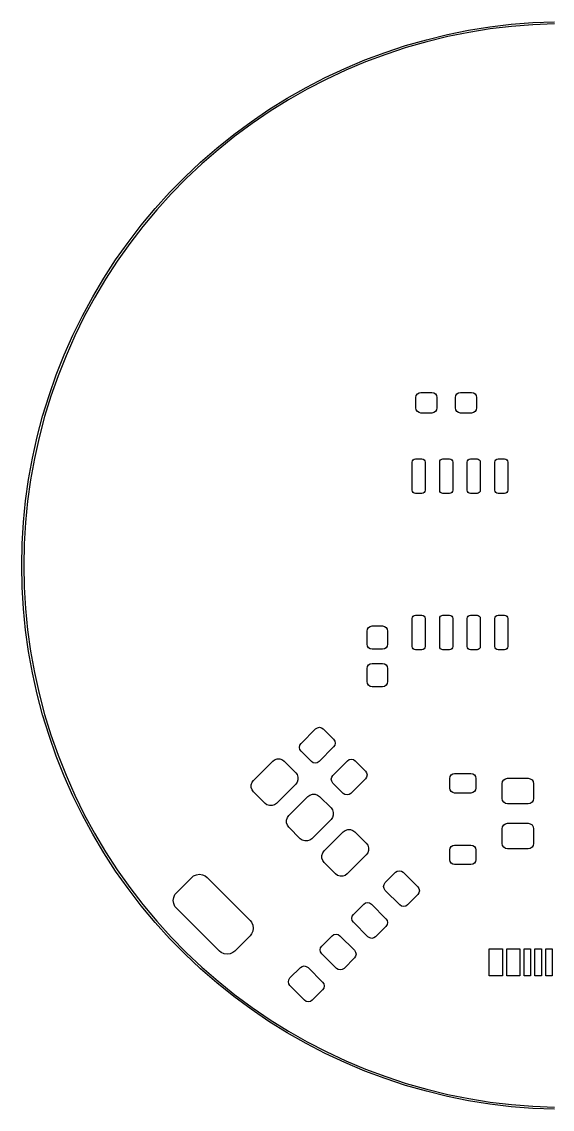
# Model space of a CAD drawing. Extents: x 147.9 to 198.2, y -112 to -62.
# Drawn here: x 147.9 to 172.4, y -112 to -62 of the extents above; entities that cross this region are included whole.
import ezdxf

# ---------------------------------------------------------------- set-up
doc = ezdxf.new("R2010")
doc.units = 0
doc.layers.add('BLACK', color=7, linetype='CONTINUOUS')

msp = doc.modelspace()

# ---------------------------------------------------------------- linework, layer by layer
at = {"layer": 'BLACK', "linetype": 'CONTINUOUS'}
for p, q in [((169.524675, -62.192247), (170.513692, -62.073693)), ((170.513692, -62.073693), (171.506641, -61.994553)), ((171.512309, -62.089451), (170.523128, -62.168291)), ((171.506641, -61.994553), (172.501951, -61.954952)), ((172.503841, -62.05), (171.512309, -62.089451)), ((166.596803, -62.782205), (167.564681, -62.546783)), ((167.564681, -62.546783), (168.541153, -62.350027)), ((168.558074, -62.443576), (167.585308, -62.639585)), ((168.541153, -62.350027), (169.524675, -62.192247)), ((169.537864, -62.286395), (168.558074, -62.443576)), ((170.523128, -62.168291), (169.537864, -62.286395)), ((164.692937, -63.367497), (165.639051, -63.055921)), ((165.639051, -63.055921), (166.596803, -62.782205)), ((166.621104, -62.874114), (165.666986, -63.146791)), ((167.585308, -62.639585), (166.621104, -62.874114)), ((163.759959, -63.716441), (164.692937, -63.367497)), ((164.724463, -63.457184), (163.795025, -63.804804)), ((165.666986, -63.146791), (164.724463, -63.457184)), ((161.939285, -64.524167), (162.841591, -64.102201)), ((162.841591, -64.102201), (163.759959, -63.716441)), ((163.795025, -63.804804), (162.880143, -64.1891)), ((161.054469, -64.981671), (161.939285, -64.524167)), ((161.981262, -64.609464), (161.099803, -65.065233)), ((162.880143, -64.1891), (161.981262, -64.609464)), ((160.188541, -65.473992), (161.054469, -64.981671)), ((161.099803, -65.065233), (160.237162, -65.555685)), ((159.342871, -66.000349), (160.188541, -65.473992)), ((160.237162, -65.555685), (159.394701, -66.080045)), ((158.518795, -66.559912), (159.342871, -66.000349)), ((159.394701, -66.080045), (158.573753, -66.637484)), ((157.717618, -67.151794), (158.518795, -66.559912)), ((158.573753, -66.637484), (157.775616, -67.22712)), ((156.940604, -67.77506), (157.717618, -67.151794)), ((157.775616, -67.22712), (157.001551, -67.848021)), ((156.188984, -68.428725), (156.940604, -67.77506)), ((157.001551, -67.848021), (156.252784, -68.499205)), ((155.463946, -69.111755), (156.188984, -68.428725)), ((156.252784, -68.499205), (155.530497, -69.179642)), ((154.766636, -69.82307), (155.463946, -69.111755)), ((155.530497, -69.179642), (154.835833, -69.888258)), ((154.098156, -70.561545), (154.766636, -69.82307)), ((154.835833, -69.888258), (154.16989, -70.62393)), ((153.459564, -71.326013), (154.098156, -70.561545)), ((154.16989, -70.62393), (153.533722, -71.385497)), ((152.85187, -72.115264), (153.459564, -71.326013)), ((153.533722, -71.385497), (152.928334, -72.171753)), ((152.276034, -72.928052), (152.85187, -72.115264)), ((152.928334, -72.171753), (152.354683, -72.981456)), ((151.732967, -73.76309), (152.276034, -72.928052)), ((152.354683, -72.981456), (151.813677, -73.813325)), ((151.223527, -74.619058), (151.732967, -73.76309)), ((151.813677, -73.813325), (151.306171, -74.666045)), ((150.748521, -75.494603), (151.223527, -74.619058)), ((151.306171, -74.666045), (150.832967, -75.538267)), ((150.308698, -76.38834), (150.748521, -75.494603)), ((150.832967, -75.538267), (150.394814, -76.428613)), ((149.904755, -77.298857), (150.308698, -76.38834)), ((150.394814, -76.428613), (149.992404, -77.335674)), ((149.537331, -78.224713), (149.904755, -77.298857)), ((149.992404, -77.335674), (149.626374, -78.258016)), ((149.207006, -79.164445), (149.537331, -78.224713)), ((149.626374, -78.258016), (149.297302, -79.194182)), ((166.131079, -79.173613), (166.182562, -79.096562)), ((166.182562, -79.096562), (166.259613, -79.045079)), ((166.259613, -79.045079), (166.3505, -79.027)), ((166.3505, -79.027), (166.8505, -79.027)), ((166.8505, -79.027), (166.941387, -79.045079)), ((166.941387, -79.045079), (167.018438, -79.096562)), ((167.018438, -79.096562), (167.069921, -79.173613)), ((167.956079, -79.173613), (168.007562, -79.096562)), ((168.007562, -79.096562), (168.084613, -79.045079)), ((168.084613, -79.045079), (168.1755, -79.027)), ((168.1755, -79.027), (168.6755, -79.027)), ((168.6755, -79.027), (168.766387, -79.045079)), ((168.766387, -79.045079), (168.843438, -79.096562)), ((168.843438, -79.096562), (168.894921, -79.173613)), ((148.914302, -80.116566), (149.207006, -79.164445)), ((149.297302, -79.194182), (149.00571, -80.14269)), ((166.113, -79.2645), (166.131079, -79.173613)), ((166.113, -79.7395), (166.113, -79.2645)), ((167.069921, -79.173613), (167.088, -79.2645)), ((167.088, -79.2645), (167.088, -79.7395)), ((167.938, -79.2645), (167.956079, -79.173613)), ((167.938, -79.7395), (167.938, -79.2645)), ((168.894921, -79.173613), (168.913, -79.2645)), ((168.913, -79.2645), (168.913, -79.7395)), ((148.659683, -81.079572), (148.914302, -80.116566)), ((149.00571, -80.14269), (148.752057, -81.10204)), ((166.131079, -79.830387), (166.113, -79.7395)), ((166.182562, -79.907438), (166.131079, -79.830387)), ((166.259613, -79.958921), (166.182562, -79.907438)), ((166.3505, -79.977), (166.259613, -79.958921)), ((166.8505, -79.977), (166.3505, -79.977)), ((166.941387, -79.958921), (166.8505, -79.977)), ((167.018438, -79.907438), (166.941387, -79.958921)), ((167.069921, -79.830387), (167.018438, -79.907438)), ((167.088, -79.7395), (167.069921, -79.830387)), ((167.956079, -79.830387), (167.938, -79.7395)), ((168.007562, -79.907438), (167.956079, -79.830387)), ((168.084613, -79.958921), (168.007562, -79.907438)), ((168.1755, -79.977), (168.084613, -79.958921)), ((168.6755, -79.977), (168.1755, -79.977)), ((168.766387, -79.958921), (168.6755, -79.977)), ((168.843438, -79.907438), (168.766387, -79.958921)), ((168.894921, -79.830387), (168.843438, -79.907438)), ((168.913, -79.7395), (168.894921, -79.830387)), ((148.443551, -82.051939), (148.659683, -81.079572)), ((148.752057, -81.10204), (148.536745, -82.070717)), ((148.266248, -83.032129), (148.443551, -82.051939)), ((148.536745, -82.070717), (148.360114, -83.047188)), ((165.954418, -82.179597), (165.986934, -82.130934)), ((165.986934, -82.130934), (166.035597, -82.098418)), ((166.035597, -82.098418), (166.093, -82.087)), ((166.093, -82.087), (166.393, -82.087)), ((166.393, -82.087), (166.450403, -82.098418)), ((166.450403, -82.098418), (166.499066, -82.130934)), ((166.499066, -82.130934), (166.531582, -82.179597)), ((167.224418, -82.179597), (167.256934, -82.130934)), ((167.256934, -82.130934), (167.305597, -82.098418)), ((167.305597, -82.098418), (167.363, -82.087)), ((167.363, -82.087), (167.663, -82.087)), ((167.663, -82.087), (167.720403, -82.098418)), ((167.720403, -82.098418), (167.769066, -82.130934)), ((167.769066, -82.130934), (167.801582, -82.179597)), ((168.494418, -82.179597), (168.526934, -82.130934)), ((168.526934, -82.130934), (168.575597, -82.098418)), ((168.575597, -82.098418), (168.633, -82.087)), ((168.633, -82.087), (168.933, -82.087)), ((168.933, -82.087), (168.990403, -82.098418)), ((168.990403, -82.098418), (169.039066, -82.130934)), ((169.039066, -82.130934), (169.071582, -82.179597)), ((169.764418, -82.179597), (169.796934, -82.130934)), ((169.796934, -82.130934), (169.845597, -82.098418)), ((169.845597, -82.098418), (169.903, -82.087)), ((169.903, -82.087), (170.203, -82.087)), ((170.203, -82.087), (170.260403, -82.098418)), ((170.260403, -82.098418), (170.309066, -82.130934)), ((170.309066, -82.130934), (170.341582, -82.179597)), ((165.943, -82.237), (165.954418, -82.179597)), ((165.943, -83.537), (165.943, -82.237)), ((166.531582, -82.179597), (166.543, -82.237)), ((166.543, -82.237), (166.543, -83.537)), ((167.213, -82.237), (167.224418, -82.179597)), ((167.213, -83.537), (167.213, -82.237)), ((167.801582, -82.179597), (167.813, -82.237)), ((167.813, -82.237), (167.813, -83.537)), ((168.483, -82.237), (168.494418, -82.179597)), ((168.483, -83.537), (168.483, -82.237)), ((169.071582, -82.179597), (169.083, -82.237)), ((169.083, -82.237), (169.083, -83.537)), ((169.753, -82.237), (169.764418, -82.179597)), ((169.753, -83.537), (169.753, -82.237)), ((170.341582, -82.179597), (170.353, -82.237)), ((170.353, -82.237), (170.353, -83.537)), ((148.128054, -84.018594), (148.266248, -83.032129)), ((148.360114, -83.047188), (148.222445, -84.029909)), ((165.954418, -83.594403), (165.943, -83.537)), ((165.986934, -83.643066), (165.954418, -83.594403)), ((166.035597, -83.675582), (165.986934, -83.643066)), ((166.499066, -83.643066), (166.450403, -83.675582)), ((166.531582, -83.594403), (166.499066, -83.643066)), ((166.543, -83.537), (166.531582, -83.594403)), ((167.224418, -83.594403), (167.213, -83.537)), ((167.256934, -83.643066), (167.224418, -83.594403)), ((167.305597, -83.675582), (167.256934, -83.643066)), ((167.769066, -83.643066), (167.720403, -83.675582)), ((167.801582, -83.594403), (167.769066, -83.643066)), ((167.813, -83.537), (167.801582, -83.594403)), ((168.494418, -83.594403), (168.483, -83.537)), ((168.526934, -83.643066), (168.494418, -83.594403)), ((168.575597, -83.675582), (168.526934, -83.643066)), ((169.039066, -83.643066), (168.990403, -83.675582)), ((169.071582, -83.594403), (169.039066, -83.643066)), ((169.083, -83.537), (169.071582, -83.594403)), ((169.764418, -83.594403), (169.753, -83.537)), ((169.796934, -83.643066), (169.764418, -83.594403)), ((169.845597, -83.675582), (169.796934, -83.643066)), ((170.309066, -83.643066), (170.260403, -83.675582)), ((170.341582, -83.594403), (170.309066, -83.643066)), ((170.353, -83.537), (170.341582, -83.594403)), ((148.029187, -85.009773), (148.128054, -84.018594)), ((148.222445, -84.029909), (148.123954, -85.017326)), ((166.093, -83.687), (166.035597, -83.675582)), ((166.393, -83.687), (166.093, -83.687)), ((166.450403, -83.675582), (166.393, -83.687)), ((167.363, -83.687), (167.305597, -83.675582)), ((167.663, -83.687), (167.363, -83.687)), ((167.720403, -83.675582), (167.663, -83.687)), ((168.633, -83.687), (168.575597, -83.675582)), ((168.933, -83.687), (168.633, -83.687)), ((168.990403, -83.675582), (168.933, -83.687)), ((169.903, -83.687), (169.845597, -83.675582)), ((170.203, -83.687), (169.903, -83.687)), ((170.260403, -83.675582), (170.203, -83.687)), ((147.969805, -86.004099), (148.029187, -85.009773)), ((148.123954, -85.017326), (148.064796, -86.007879)), ((147.95, -87), (147.969805, -86.004099)), ((148.064796, -86.007879), (148.045067, -87)), ((147.969805, -87.995901), (147.95, -87)), ((148.045067, -87), (148.064796, -87.992121)), ((148.029187, -88.990227), (147.969805, -87.995901)), ((148.064796, -87.992121), (148.123954, -88.982674)), ((148.128054, -89.981406), (148.029187, -88.990227)), ((148.123954, -88.982674), (148.222445, -89.970091)), ((165.943, -89.437), (165.954418, -89.379597)), ((165.943, -90.737), (165.943, -89.437)), ((165.954418, -89.379597), (165.986934, -89.330934)), ((165.986934, -89.330934), (166.035597, -89.298418)), ((166.035597, -89.298418), (166.093, -89.287)), ((166.093, -89.287), (166.393, -89.287)), ((166.393, -89.287), (166.450403, -89.298418)), ((166.450403, -89.298418), (166.499066, -89.330934)), ((166.499066, -89.330934), (166.531582, -89.379597)), ((166.531582, -89.379597), (166.543, -89.437)), ((166.543, -89.437), (166.543, -90.737)), ((167.213, -89.437), (167.224418, -89.379597)), ((167.213, -90.737), (167.213, -89.437)), ((167.224418, -89.379597), (167.256934, -89.330934)), ((167.256934, -89.330934), (167.305597, -89.298418)), ((167.305597, -89.298418), (167.363, -89.287)), ((167.363, -89.287), (167.663, -89.287)), ((167.663, -89.287), (167.720403, -89.298418)), ((167.720403, -89.298418), (167.769066, -89.330934)), ((167.769066, -89.330934), (167.801582, -89.379597)), ((167.801582, -89.379597), (167.813, -89.437)), ((167.813, -89.437), (167.813, -90.737)), ((168.483, -89.437), (168.494418, -89.379597)), ((168.483, -90.737), (168.483, -89.437)), ((168.494418, -89.379597), (168.526934, -89.330934)), ((168.526934, -89.330934), (168.575597, -89.298418)), ((168.575597, -89.298418), (168.633, -89.287)), ((168.633, -89.287), (168.933, -89.287)), ((168.933, -89.287), (168.990403, -89.298418)), ((168.990403, -89.298418), (169.039066, -89.330934)), ((169.039066, -89.330934), (169.071582, -89.379597)), ((169.071582, -89.379597), (169.083, -89.437)), ((169.083, -89.437), (169.083, -90.737)), ((169.753, -89.437), (169.764418, -89.379597)), ((169.753, -90.737), (169.753, -89.437)), ((169.764418, -89.379597), (169.796934, -89.330934)), ((169.796934, -89.330934), (169.845597, -89.298418)), ((169.845597, -89.298418), (169.903, -89.287)), ((169.903, -89.287), (170.203, -89.287)), ((170.203, -89.287), (170.260403, -89.298418)), ((170.260403, -89.298418), (170.309066, -89.330934)), ((170.309066, -89.330934), (170.341582, -89.379597)), ((170.341582, -89.379597), (170.353, -89.437)), ((170.353, -89.437), (170.353, -90.737)), ((148.266248, -90.967871), (148.128054, -89.981406)), ((148.222445, -89.970091), (148.360114, -90.952812)), ((163.863, -90.0235), (163.881079, -89.932613)), ((163.863, -90.6235), (163.863, -90.0235)), ((163.881079, -89.932613), (163.932562, -89.855562)), ((163.932562, -89.855562), (164.009613, -89.804079)), ((164.009613, -89.804079), (164.1005, -89.786)), ((164.1005, -89.786), (164.5755, -89.786)), ((164.5755, -89.786), (164.666387, -89.804079)), ((164.666387, -89.804079), (164.743438, -89.855562)), ((164.743438, -89.855562), (164.794921, -89.932613)), ((164.794921, -89.932613), (164.813, -90.0235)), ((164.813, -90.0235), (164.813, -90.6235)), ((163.881079, -90.714387), (163.863, -90.6235)), ((164.813, -90.6235), (164.794921, -90.714387)), ((148.443551, -91.948061), (148.266248, -90.967871)), ((148.360114, -90.952812), (148.536745, -91.929283)), ((163.932562, -90.791438), (163.881079, -90.714387)), ((164.009613, -90.842921), (163.932562, -90.791438)), ((164.1005, -90.861), (164.009613, -90.842921)), ((164.5755, -90.861), (164.1005, -90.861)), ((164.666387, -90.842921), (164.5755, -90.861)), ((164.743438, -90.791438), (164.666387, -90.842921)), ((164.794921, -90.714387), (164.743438, -90.791438)), ((165.954418, -90.794403), (165.943, -90.737)), ((165.986934, -90.843066), (165.954418, -90.794403)), ((166.035597, -90.875582), (165.986934, -90.843066)), ((166.093, -90.887), (166.035597, -90.875582)), ((166.393, -90.887), (166.093, -90.887)), ((166.450403, -90.875582), (166.393, -90.887)), ((166.499066, -90.843066), (166.450403, -90.875582)), ((166.531582, -90.794403), (166.499066, -90.843066)), ((166.543, -90.737), (166.531582, -90.794403)), ((167.224418, -90.794403), (167.213, -90.737)), ((167.256934, -90.843066), (167.224418, -90.794403)), ((167.305597, -90.875582), (167.256934, -90.843066)), ((167.363, -90.887), (167.305597, -90.875582)), ((167.663, -90.887), (167.363, -90.887)), ((167.720403, -90.875582), (167.663, -90.887)), ((167.769066, -90.843066), (167.720403, -90.875582)), ((167.801582, -90.794403), (167.769066, -90.843066)), ((167.813, -90.737), (167.801582, -90.794403)), ((168.494418, -90.794403), (168.483, -90.737)), ((168.526934, -90.843066), (168.494418, -90.794403)), ((168.575597, -90.875582), (168.526934, -90.843066)), ((168.633, -90.887), (168.575597, -90.875582)), ((168.933, -90.887), (168.633, -90.887)), ((168.990403, -90.875582), (168.933, -90.887)), ((169.039066, -90.843066), (168.990403, -90.875582)), ((169.071582, -90.794403), (169.039066, -90.843066)), ((169.083, -90.737), (169.071582, -90.794403)), ((169.764418, -90.794403), (169.753, -90.737)), ((169.796934, -90.843066), (169.764418, -90.794403)), ((169.845597, -90.875582), (169.796934, -90.843066)), ((169.903, -90.887), (169.845597, -90.875582)), ((170.203, -90.887), (169.903, -90.887)), ((170.260403, -90.875582), (170.203, -90.887)), ((170.309066, -90.843066), (170.260403, -90.875582)), ((170.341582, -90.794403), (170.309066, -90.843066)), ((170.353, -90.737), (170.341582, -90.794403)), ((163.863, -91.7485), (163.881079, -91.657613)), ((163.881079, -91.657613), (163.932562, -91.580562)), ((163.932562, -91.580562), (164.009613, -91.529079)), ((164.009613, -91.529079), (164.1005, -91.511)), ((164.1005, -91.511), (164.5755, -91.511)), ((164.5755, -91.511), (164.666387, -91.529079)), ((164.666387, -91.529079), (164.743438, -91.580562)), ((164.743438, -91.580562), (164.794921, -91.657613)), ((164.794921, -91.657613), (164.813, -91.7485)), ((148.659683, -92.920428), (148.443551, -91.948061)), ((148.536745, -91.929283), (148.752057, -92.89796)), ((163.863, -92.3485), (163.863, -91.7485)), ((164.813, -91.7485), (164.813, -92.3485)), ((163.881079, -92.439387), (163.863, -92.3485)), ((163.932562, -92.516438), (163.881079, -92.439387)), ((164.009613, -92.567921), (163.932562, -92.516438)), ((164.1005, -92.586), (164.009613, -92.567921)), ((164.5755, -92.586), (164.1005, -92.586)), ((164.666387, -92.567921), (164.5755, -92.586)), ((164.743438, -92.516438), (164.666387, -92.567921)), ((164.794921, -92.439387), (164.743438, -92.516438)), ((164.813, -92.3485), (164.794921, -92.439387)), ((148.914302, -93.883434), (148.659683, -92.920428)), ((148.752057, -92.89796), (149.00571, -93.85731)), ((149.207006, -94.835555), (148.914302, -93.883434)), ((149.00571, -93.85731), (149.297302, -94.805818)), ((160.821076, -95.198827), (161.492827, -94.527076)), ((161.492827, -94.527076), (161.573933, -94.472883)), ((161.573933, -94.472883), (161.669604, -94.453852)), ((161.669604, -94.453852), (161.765275, -94.472883)), ((161.765275, -94.472883), (161.846381, -94.527076)), ((161.846381, -94.527076), (162.323678, -95.004373)), ((149.537331, -95.775287), (149.207006, -94.835555)), ((149.297302, -94.805818), (149.626374, -95.741984)), ((162.323678, -95.004373), (162.377871, -95.085479)), ((162.377871, -95.085479), (162.396902, -95.18115)), ((160.747852, -95.375604), (160.766883, -95.279933)), ((160.766883, -95.471275), (160.747852, -95.375604)), ((160.766883, -95.279933), (160.821076, -95.198827)), ((160.821076, -95.552381), (160.766883, -95.471275)), ((161.298373, -96.029678), (160.821076, -95.552381)), ((162.323678, -95.357927), (161.651927, -96.029678)), ((162.377871, -95.276821), (162.323678, -95.357927)), ((162.396902, -95.18115), (162.377871, -95.276821)), ((149.904755, -96.701143), (149.537331, -95.775287)), ((149.626374, -95.741984), (149.992404, -96.664326)), ((158.632769, -96.89588), (159.516653, -96.011996)), ((159.516653, -96.011996), (159.603338, -95.947359)), ((159.603338, -95.947359), (159.720095, -95.907276)), ((159.720095, -95.907276), (159.84354, -95.907276)), ((159.84354, -95.907276), (159.960298, -95.947359)), ((159.960298, -95.947359), (160.046983, -96.011996)), ((160.046983, -96.011996), (160.577313, -96.542326)), ((161.379479, -96.083871), (161.298373, -96.029678)), ((161.47515, -96.102902), (161.379479, -96.083871)), ((161.570821, -96.083871), (161.47515, -96.102902)), ((161.651927, -96.029678), (161.570821, -96.083871)), ((162.288322, -96.666073), (162.960073, -95.994322)), ((162.960073, -95.994322), (163.041179, -95.940129)), ((163.041179, -95.940129), (163.13685, -95.921098)), ((163.13685, -95.921098), (163.232521, -95.940129)), ((163.232521, -95.940129), (163.313627, -95.994322)), ((163.313627, -95.994322), (163.790924, -96.471619)), ((149.992404, -96.664326), (150.394814, -97.571387)), ((160.577313, -96.542326), (160.64195, -96.629011)), ((160.64195, -96.629011), (160.682033, -96.745769)), ((162.234129, -96.747179), (162.288322, -96.666073)), ((163.790924, -96.471619), (163.845117, -96.552725)), ((163.845117, -96.552725), (163.864148, -96.648396)), ((163.864148, -96.648396), (163.845117, -96.744067)), ((167.692127, -96.717896), (167.740901, -96.644901)), ((167.740901, -96.644901), (167.813896, -96.596127)), ((167.813896, -96.596127), (167.9, -96.579)), ((167.9, -96.579), (168.65, -96.579)), ((168.65, -96.579), (168.736104, -96.596127)), ((168.736104, -96.596127), (168.809099, -96.644901)), ((168.809099, -96.644901), (168.857873, -96.717896)), ((150.308698, -97.61166), (149.904755, -96.701143)), ((158.528049, -97.099322), (158.568132, -96.982565)), ((158.528049, -97.222767), (158.528049, -97.099322)), ((158.568132, -96.982565), (158.632769, -96.89588)), ((160.577313, -97.072656), (159.693429, -97.95654)), ((160.64195, -96.985971), (160.577313, -97.072656)), ((160.682033, -96.869214), (160.64195, -96.985971)), ((160.682033, -96.745769), (160.682033, -96.869214)), ((162.215098, -96.84285), (162.234129, -96.747179)), ((162.234129, -96.938521), (162.215098, -96.84285)), ((162.288322, -97.019627), (162.234129, -96.938521)), ((162.765619, -97.496924), (162.288322, -97.019627)), ((163.790924, -96.825173), (163.119173, -97.496924)), ((163.845117, -96.744067), (163.790924, -96.825173)), ((167.675, -96.804), (167.692127, -96.717896)), ((167.675, -97.254), (167.675, -96.804)), ((168.857873, -96.717896), (168.875, -96.804)), ((168.875, -96.804), (168.875, -97.254)), ((170.09, -97.05), (170.10903, -96.954329)), ((170.09, -97.725), (170.09, -97.05)), ((170.10903, -96.954329), (170.163223, -96.873223)), ((170.163223, -96.873223), (170.244329, -96.81903)), ((170.244329, -96.81903), (170.34, -96.8)), ((170.34, -96.8), (171.29, -96.8)), ((171.29, -96.8), (171.385671, -96.81903)), ((171.385671, -96.81903), (171.466777, -96.873223)), ((171.466777, -96.873223), (171.52097, -96.954329)), ((171.52097, -96.954329), (171.54, -97.05)), ((171.54, -97.05), (171.54, -97.725)), ((150.748521, -98.505397), (150.308698, -97.61166)), ((150.394814, -97.571387), (150.832967, -98.461733)), ((158.568132, -97.339525), (158.528049, -97.222767)), ((158.632769, -97.42621), (158.568132, -97.339525)), ((159.163099, -97.95654), (158.632769, -97.42621)), ((160.259114, -98.522226), (161.142998, -97.638342)), ((161.142998, -97.638342), (161.229683, -97.573705)), ((161.229683, -97.573705), (161.34644, -97.533622)), ((161.34644, -97.533622), (161.469885, -97.533622)), ((161.469885, -97.533622), (161.586643, -97.573705)), ((161.586643, -97.573705), (161.673328, -97.638342)), ((161.673328, -97.638342), (162.203658, -98.168672)), ((162.846725, -97.551117), (162.765619, -97.496924)), ((162.942396, -97.570148), (162.846725, -97.551117)), ((163.038067, -97.551117), (162.942396, -97.570148)), ((163.119173, -97.496924), (163.038067, -97.551117)), ((167.692127, -97.340104), (167.675, -97.254)), ((167.740901, -97.413099), (167.692127, -97.340104)), ((167.813896, -97.461873), (167.740901, -97.413099)), ((167.9, -97.479), (167.813896, -97.461873)), ((168.65, -97.479), (167.9, -97.479)), ((168.736104, -97.461873), (168.65, -97.479)), ((168.809099, -97.413099), (168.736104, -97.461873)), ((168.857873, -97.340104), (168.809099, -97.413099)), ((168.875, -97.254), (168.857873, -97.340104)), ((159.249784, -98.021177), (159.163099, -97.95654)), ((159.366542, -98.06126), (159.249784, -98.021177)), ((159.489987, -98.06126), (159.366542, -98.06126)), ((159.606744, -98.021177), (159.489987, -98.06126)), ((159.693429, -97.95654), (159.606744, -98.021177)), ((162.203658, -98.168672), (162.268295, -98.255357)), ((170.10903, -97.820671), (170.09, -97.725)), ((170.163223, -97.901777), (170.10903, -97.820671)), ((170.244329, -97.95597), (170.163223, -97.901777)), ((170.34, -97.975), (170.244329, -97.95597)), ((171.29, -97.975), (170.34, -97.975)), ((171.385671, -97.95597), (171.29, -97.975)), ((171.466777, -97.901777), (171.385671, -97.95597)), ((171.52097, -97.820671), (171.466777, -97.901777)), ((171.54, -97.725), (171.52097, -97.820671)), ((151.223527, -99.380942), (150.748521, -98.505397)), ((150.832967, -98.461733), (151.306171, -99.333955)), ((160.154394, -98.725668), (160.194477, -98.608911)), ((160.194477, -98.608911), (160.259114, -98.522226)), ((162.268295, -98.612317), (162.203658, -98.699002)), ((162.268295, -98.255357), (162.308378, -98.372115)), ((162.308378, -98.49556), (162.268295, -98.612317)), ((162.308378, -98.372115), (162.308378, -98.49556)), ((160.154394, -98.849113), (160.154394, -98.725668)), ((160.194477, -98.965871), (160.154394, -98.849113)), ((160.259114, -99.052556), (160.194477, -98.965871)), ((160.789444, -99.582886), (160.259114, -99.052556)), ((162.203658, -98.699002), (161.319774, -99.582886)), ((162.856029, -99.20005), (162.972786, -99.159967)), ((162.972786, -99.159967), (163.096231, -99.159967)), ((163.096231, -99.159967), (163.212989, -99.20005)), ((170.09, -99.125), (170.10903, -99.029329)), ((170.09, -99.8), (170.09, -99.125)), ((170.10903, -99.029329), (170.163223, -98.948223)), ((170.163223, -98.948223), (170.244329, -98.89403)), ((170.244329, -98.89403), (170.34, -98.875)), ((170.34, -98.875), (171.29, -98.875)), ((171.29, -98.875), (171.385671, -98.89403)), ((171.385671, -98.89403), (171.466777, -98.948223)), ((171.466777, -98.948223), (171.52097, -99.029329)), ((171.52097, -99.029329), (171.54, -99.125)), ((171.54, -99.125), (171.54, -99.8)), ((151.732967, -100.23691), (151.223527, -99.380942)), ((151.306171, -99.333955), (151.813677, -100.186675)), ((160.876129, -99.647523), (160.789444, -99.582886)), ((160.992887, -99.687606), (160.876129, -99.647523)), ((161.233089, -99.647523), (161.116332, -99.687606)), ((161.319774, -99.582886), (161.233089, -99.647523)), ((161.88546, -100.148571), (162.769344, -99.264687)), ((162.769344, -99.264687), (162.856029, -99.20005)), ((163.212989, -99.20005), (163.299674, -99.264687)), ((163.299674, -99.264687), (163.830004, -99.795017)), ((161.116332, -99.687606), (160.992887, -99.687606)), ((161.820823, -100.235256), (161.88546, -100.148571)), ((163.830004, -99.795017), (163.894641, -99.881702)), ((163.894641, -99.881702), (163.934724, -99.99846)), ((163.934724, -100.121905), (163.894641, -100.238662)), ((163.934724, -99.99846), (163.934724, -100.121905)), ((167.675, -100.104), (167.692127, -100.017896)), ((167.675, -100.554), (167.675, -100.104)), ((167.692127, -100.017896), (167.740901, -99.944901)), ((167.740901, -99.944901), (167.813896, -99.896127)), ((167.813896, -99.896127), (167.9, -99.879)), ((167.9, -99.879), (168.65, -99.879)), ((168.65, -99.879), (168.736104, -99.896127)), ((168.736104, -99.896127), (168.809099, -99.944901)), ((168.809099, -99.944901), (168.857873, -100.017896)), ((168.857873, -100.017896), (168.875, -100.104)), ((168.875, -100.104), (168.875, -100.554)), ((170.10903, -99.895671), (170.09, -99.8)), ((170.163223, -99.976777), (170.10903, -99.895671)), ((170.244329, -100.03097), (170.163223, -99.976777)), ((170.34, -100.05), (170.244329, -100.03097)), ((171.29, -100.05), (170.34, -100.05)), ((171.385671, -100.03097), (171.29, -100.05)), ((171.466777, -99.976777), (171.385671, -100.03097)), ((171.52097, -99.895671), (171.466777, -99.976777)), ((171.54, -99.8), (171.52097, -99.895671)), ((152.276034, -101.071948), (151.732967, -100.23691)), ((151.813677, -100.186675), (152.354683, -101.018544)), ((161.78074, -100.352013), (161.820823, -100.235256)), ((161.78074, -100.475458), (161.78074, -100.352013)), ((161.820823, -100.592216), (161.78074, -100.475458)), ((161.88546, -100.678901), (161.820823, -100.592216)), ((162.41579, -101.209231), (161.88546, -100.678901)), ((163.830004, -100.325347), (162.94612, -101.209231)), ((163.894641, -100.238662), (163.830004, -100.325347)), ((167.692127, -100.640104), (167.675, -100.554)), ((167.740901, -100.713099), (167.692127, -100.640104)), ((168.857873, -100.640104), (168.809099, -100.713099)), ((168.875, -100.554), (168.857873, -100.640104)), ((152.85187, -101.884736), (152.276034, -101.071948)), ((152.354683, -101.018544), (152.928334, -101.828247)), ((164.701322, -101.608373), (165.178619, -101.131076)), ((165.178619, -101.131076), (165.259725, -101.076883)), ((165.259725, -101.076883), (165.355396, -101.057852)), ((165.355396, -101.057852), (165.451067, -101.076883)), ((165.451067, -101.076883), (165.532173, -101.131076)), ((165.532173, -101.131076), (166.203924, -101.802827)), ((167.813896, -100.761873), (167.740901, -100.713099)), ((167.9, -100.779), (167.813896, -100.761873)), ((168.65, -100.779), (167.9, -100.779)), ((168.736104, -100.761873), (168.65, -100.779)), ((168.809099, -100.713099), (168.736104, -100.761873)), ((155.079558, -102.075437), (155.786665, -101.36833)), ((155.786665, -101.36833), (155.869898, -101.301256)), ((155.869898, -101.301256), (155.999352, -101.242137)), ((155.999352, -101.242137), (156.140218, -101.221884)), ((156.140218, -101.221884), (156.281084, -101.242137)), ((156.281084, -101.242137), (156.410538, -101.301256)), ((156.410538, -101.301256), (156.493771, -101.36833)), ((156.493771, -101.36833), (158.47367, -103.348229)), ((162.502475, -101.273868), (162.41579, -101.209231)), ((162.619233, -101.313951), (162.502475, -101.273868)), ((162.742678, -101.313951), (162.619233, -101.313951)), ((162.859435, -101.273868), (162.742678, -101.313951)), ((162.94612, -101.209231), (162.859435, -101.273868)), ((164.647129, -101.689479), (164.701322, -101.608373)), ((153.459564, -102.673987), (152.85187, -101.884736)), ((152.928334, -101.828247), (153.533722, -102.614503)), ((154.953365, -102.288124), (155.012484, -102.15867)), ((155.012484, -102.15867), (155.079558, -102.075437)), ((164.628098, -101.78515), (164.647129, -101.689479)), ((164.647129, -101.880821), (164.628098, -101.78515)), ((164.701322, -101.961927), (164.647129, -101.880821)), ((165.373073, -102.633678), (164.701322, -101.961927)), ((166.203924, -102.156381), (165.726627, -102.633678)), ((166.203924, -101.802827), (166.258117, -101.883933)), ((166.258117, -102.075275), (166.203924, -102.156381)), ((166.258117, -101.883933), (166.277148, -101.979604)), ((166.277148, -101.979604), (166.258117, -102.075275)), ((154.098156, -103.438455), (153.459564, -102.673987)), ((153.533722, -102.614503), (154.16989, -103.37607)), ((154.933112, -102.42899), (154.953365, -102.288124)), ((154.953365, -102.569856), (154.933112, -102.42899)), ((155.012484, -102.69931), (154.953365, -102.569856)), ((163.234076, -103.075619), (163.711373, -102.598322)), ((163.711373, -102.598322), (163.792479, -102.544129)), ((163.792479, -102.544129), (163.88815, -102.525098)), ((163.88815, -102.525098), (163.983821, -102.544129)), ((163.983821, -102.544129), (164.064927, -102.598322)), ((164.064927, -102.598322), (164.736678, -103.270073)), ((165.454179, -102.687871), (165.373073, -102.633678)), ((165.726627, -102.633678), (165.645521, -102.687871)), ((155.079558, -102.782543), (155.012484, -102.69931)), ((157.059457, -104.762442), (155.079558, -102.782543)), ((163.160852, -103.252396), (163.179883, -103.156725)), ((163.179883, -103.156725), (163.234076, -103.075619)), ((165.54985, -102.706902), (165.454179, -102.687871)), ((165.645521, -102.687871), (165.54985, -102.706902)), ((154.766636, -104.17693), (154.098156, -103.438455)), ((154.16989, -103.37607), (154.835833, -104.111742)), ((158.47367, -103.348229), (158.540744, -103.431462)), ((158.540744, -103.431462), (158.599863, -103.560916)), ((158.599863, -103.560916), (158.620116, -103.701782)), ((163.179883, -103.348067), (163.160852, -103.252396)), ((163.234076, -103.429173), (163.179883, -103.348067)), ((163.905827, -104.100924), (163.234076, -103.429173)), ((164.736678, -103.623627), (164.259381, -104.100924)), ((164.736678, -103.270073), (164.790871, -103.351179)), ((164.790871, -103.542521), (164.736678, -103.623627)), ((164.790871, -103.351179), (164.809902, -103.44685)), ((164.809902, -103.44685), (164.790871, -103.542521)), ((155.463946, -104.888245), (154.766636, -104.17693)), ((154.835833, -104.111742), (155.530497, -104.820358)), ((158.47367, -104.055335), (157.766563, -104.762442)), ((158.540744, -103.972102), (158.47367, -104.055335)), ((158.599863, -103.842648), (158.540744, -103.972102)), ((158.620116, -103.701782), (158.599863, -103.842648)), ((161.780322, -104.529373), (162.257619, -104.052076)), ((162.257619, -104.052076), (162.338725, -103.997883)), ((162.338725, -103.997883), (162.434396, -103.978852)), ((162.434396, -103.978852), (162.530067, -103.997883)), ((162.530067, -103.997883), (162.611173, -104.052076)), ((162.611173, -104.052076), (163.282924, -104.723827)), ((163.986933, -104.155117), (163.905827, -104.100924)), ((164.082604, -104.174148), (163.986933, -104.155117)), ((164.178275, -104.155117), (164.082604, -104.174148)), ((164.259381, -104.100924), (164.178275, -104.155117)), ((161.707098, -104.70615), (161.726129, -104.610479)), ((161.726129, -104.610479), (161.780322, -104.529373)), ((169.5, -105.895), (169.5, -104.655)), ((169.5, -104.655), (170.1, -104.655)), ((170.1, -104.655), (170.1, -105.895)), ((170.3, -105.895), (170.3, -104.655)), ((170.3, -104.655), (170.9, -104.655)), ((170.9, -104.655), (170.9, -105.895)), ((171.1, -105.895), (171.1, -104.655)), ((171.1, -104.655), (171.4, -104.655)), ((171.4, -104.655), (171.4, -105.895)), ((171.6, -105.895), (171.6, -104.655)), ((171.6, -104.655), (171.9, -104.655)), ((171.9, -104.655), (171.9, -105.895)), ((172.1, -105.895), (172.1, -104.655)), ((172.1, -104.655), (172.4, -104.655)), ((172.4, -104.655), (172.4, -105.895)), ((156.188984, -105.571275), (155.463946, -104.888245)), ((155.530497, -104.820358), (156.252784, -105.500795)), ((157.14269, -104.829516), (157.059457, -104.762442)), ((157.272144, -104.888635), (157.14269, -104.829516)), ((157.41301, -104.908888), (157.272144, -104.888635)), ((157.553876, -104.888635), (157.41301, -104.908888)), ((157.68333, -104.829516), (157.553876, -104.888635)), ((157.766563, -104.762442), (157.68333, -104.829516)), ((161.726129, -104.801821), (161.707098, -104.70615)), ((161.780322, -104.882927), (161.726129, -104.801821)), ((162.452073, -105.554678), (161.780322, -104.882927)), ((163.282924, -105.077381), (162.805627, -105.554678)), ((163.282924, -104.723827), (163.337117, -104.804933)), ((163.337117, -104.996275), (163.282924, -105.077381)), ((163.337117, -104.804933), (163.356148, -104.900604)), ((163.356148, -104.900604), (163.337117, -104.996275)), ((156.940604, -106.22494), (156.188984, -105.571275)), ((156.252784, -105.500795), (157.001551, -106.151979)), ((160.313076, -105.996619), (160.790373, -105.519322)), ((160.790373, -105.519322), (160.871479, -105.465129)), ((160.871479, -105.465129), (160.96715, -105.446098)), ((160.96715, -105.446098), (161.062821, -105.465129)), ((161.062821, -105.465129), (161.143927, -105.519322)), ((161.143927, -105.519322), (161.815678, -106.191073)), ((162.533179, -105.608871), (162.452073, -105.554678)), ((162.62885, -105.627902), (162.533179, -105.608871)), ((162.724521, -105.608871), (162.62885, -105.627902)), ((162.805627, -105.554678), (162.724521, -105.608871)), ((157.001551, -106.151979), (157.775616, -106.77288)), ((160.239852, -106.173396), (160.258883, -106.077725)), ((160.258883, -106.269067), (160.239852, -106.173396)), ((160.258883, -106.077725), (160.313076, -105.996619)), ((170.1, -105.895), (169.5, -105.895)), ((170.9, -105.895), (170.3, -105.895)), ((171.4, -105.895), (171.1, -105.895)), ((171.9, -105.895), (171.6, -105.895)), ((172.4, -105.895), (172.1, -105.895)), ((157.717618, -106.848206), (156.940604, -106.22494)), ((160.313076, -106.350173), (160.258883, -106.269067)), ((160.984827, -107.021924), (160.313076, -106.350173)), ((161.815678, -106.544627), (161.338381, -107.021924)), ((161.815678, -106.191073), (161.869871, -106.272179)), ((161.869871, -106.463521), (161.815678, -106.544627)), ((161.869871, -106.272179), (161.888902, -106.36785)), ((161.888902, -106.36785), (161.869871, -106.463521)), ((158.518795, -107.440088), (157.717618, -106.848206)), ((157.775616, -106.77288), (158.573753, -107.362516)), ((161.065933, -107.076117), (160.984827, -107.021924)), ((161.161604, -107.095148), (161.065933, -107.076117)), ((161.257275, -107.076117), (161.161604, -107.095148)), ((161.338381, -107.021924), (161.257275, -107.076117)), ((159.342871, -107.999651), (158.518795, -107.440088)), ((158.573753, -107.362516), (159.394701, -107.919955)), ((160.188541, -108.526008), (159.342871, -107.999651)), ((159.394701, -107.919955), (160.237162, -108.444315)), ((161.054469, -109.018329), (160.188541, -108.526008)), ((160.237162, -108.444315), (161.099803, -108.934767)), ((161.939285, -109.475833), (161.054469, -109.018329)), ((161.099803, -108.934767), (161.981262, -109.390536)), ((162.841591, -109.897799), (161.939285, -109.475833)), ((161.981262, -109.390536), (162.880143, -109.8109)), ((163.759959, -110.283559), (162.841591, -109.897799)), ((162.880143, -109.8109), (163.795025, -110.195196)), ((163.795025, -110.195196), (164.724463, -110.542816)), ((164.692937, -110.632503), (163.759959, -110.283559)), ((165.639051, -110.944079), (164.692937, -110.632503)), ((164.724463, -110.542816), (165.666986, -110.853209)), ((166.596803, -111.217795), (165.639051, -110.944079)), ((165.666986, -110.853209), (166.621104, -111.125886)), ((166.621104, -111.125886), (167.585308, -111.360415)), ((167.564681, -111.453217), (166.596803, -111.217795)), ((168.541153, -111.649973), (167.564681, -111.453217)), ((167.585308, -111.360415), (168.558074, -111.556424)), ((169.524675, -111.807753), (168.541153, -111.649973)), ((168.558074, -111.556424), (169.537864, -111.713605)), ((170.513692, -111.926307), (169.524675, -111.807753)), ((169.537864, -111.713605), (170.523128, -111.831709)), ((171.506641, -112.005447), (170.513692, -111.926307)), ((170.523128, -111.831709), (171.512309, -111.910549)), ((172.501951, -112.045048), (171.506641, -112.005447)), ((171.512309, -111.910549), (172.503841, -111.95))]:
    msp.add_line(p, q, dxfattribs=at)

doc.saveas('drawing.dxf')
